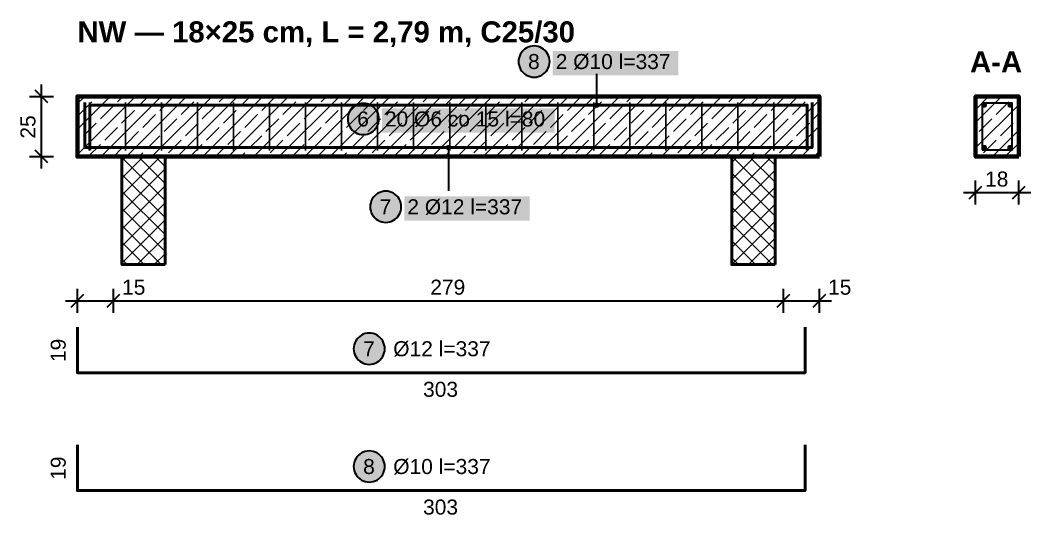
# Model space of a CAD drawing. Header units: metres. Extents: x 0.1 to 18.1, y -9.6 to -0.1.
# Drawn here: x 13.782 to 17.99, y -2.116 to -0.058 of the extents above; entities that cross this region are included whole.
import ezdxf

# ---------------------------------------------------------------- set-up
doc = ezdxf.new("R2010")
doc.units = ezdxf.units.M
for name, color, linetype, lineweight in [('A-KRESKOWANIE', 8, 'Continuous', 18), ('A-MASKA', 7, 'Continuous', 18), ('A-OPISY', 2, 'Continuous', 25), ('K-KONSTR', 7, 'Continuous', 50), ('K-WYMIARY', 1, 'Continuous', 25), ('K-ZBROJENIE', 1, 'Continuous', 100), ('K-ZBROJENIE-OPIS', 2, 'Continuous', 25)]:
    doc.layers.add(name, color=color, linetype=linetype, lineweight=lineweight)
doc.styles.add('PL_ARIAL', font='arial.ttf')
doc.styles.add('PL_ARIAL_B', font='arialbd.ttf')

msp = doc.modelspace()

# ---------------------------------------------------------------- hatches: boundary and pattern name
at = {"layer": 'A-MASKA', "true_color": 0xffffff}
for points in [[(15.9992, -0.2873), (16.5218, -0.2873), (16.5218, -0.186), (15.9992, -0.186)], [(15.2878, -0.5262), (16.0072, -0.5262), (16.0072, -0.425), (15.2878, -0.425)], [(15.3812, -0.8917), (15.9038, -0.8917), (15.9038, -0.7905), (15.3812, -0.7905)]]:
    msp.add_hatch(color=7, dxfattribs=at).paths.add_polyline_path(points)
at = {"layer": 'K-ZBROJENIE', "true_color": 0x000000}
for points in [[(17.8072, -0.411), (17.8072, -0.4121), (17.807, -0.4132), (17.8068, -0.4143), (17.8064, -0.4153), (17.8059, -0.4163), (17.8054, -0.4173), (17.8047, -0.4181), (17.804, -0.419), (17.8031, -0.4197), (17.8023, -0.4204), (17.8013, -0.4209), (17.8003, -0.4214), (17.7993, -0.4218), (17.7982, -0.422), (17.7971, -0.4222), (17.796, -0.4223), (17.7949, -0.4222), (17.7938, -0.422), (17.7927, -0.4218), (17.7917, -0.4214), (17.7907, -0.4209), (17.7897, -0.4204), (17.7889, -0.4197), (17.788, -0.419), (17.7873, -0.4181), (17.7866, -0.4173), (17.7861, -0.4163), (17.7856, -0.4153), (17.7852, -0.4143), (17.785, -0.4132), (17.7848, -0.4121), (17.7847, -0.411), (17.7848, -0.4099), (17.785, -0.4088), (17.7852, -0.4077), (17.7856, -0.4067), (17.7861, -0.4057), (17.7866, -0.4047), (17.7873, -0.4039), (17.788, -0.403), (17.7889, -0.4023), (17.7897, -0.4016), (17.7907, -0.4011), (17.7917, -0.4006), (17.7927, -0.4002), (17.7938, -0.4), (17.7949, -0.3998), (17.796, -0.3998), (17.7971, -0.3998), (17.7982, -0.4), (17.7993, -0.4002), (17.8003, -0.4006), (17.8013, -0.4011), (17.8023, -0.4016), (17.8031, -0.4023), (17.804, -0.403), (17.8047, -0.4039), (17.8054, -0.4047), (17.8059, -0.4057), (17.8064, -0.4067), (17.8068, -0.4077), (17.807, -0.4088), (17.8072, -0.4099)], [(17.9153, -0.411), (17.9152, -0.4121), (17.915, -0.4132), (17.9148, -0.4143), (17.9144, -0.4153), (17.9139, -0.4163), (17.9134, -0.4173), (17.9127, -0.4181), (17.912, -0.419), (17.9111, -0.4197), (17.9103, -0.4204), (17.9093, -0.4209), (17.9083, -0.4214), (17.9073, -0.4218), (17.9062, -0.422), (17.9051, -0.4222), (17.904, -0.4223), (17.9029, -0.4222), (17.9018, -0.422), (17.9007, -0.4218), (17.8997, -0.4214), (17.8987, -0.4209), (17.8977, -0.4204), (17.8969, -0.4197), (17.896, -0.419), (17.8953, -0.4181), (17.8946, -0.4173), (17.8941, -0.4163), (17.8936, -0.4153), (17.8932, -0.4143), (17.893, -0.4132), (17.8928, -0.4121), (17.8928, -0.411), (17.8928, -0.4099), (17.893, -0.4088), (17.8932, -0.4077), (17.8936, -0.4067), (17.8941, -0.4057), (17.8946, -0.4047), (17.8953, -0.4039), (17.896, -0.403), (17.8969, -0.4023), (17.8977, -0.4016), (17.8987, -0.4011), (17.8997, -0.4006), (17.9007, -0.4002), (17.9018, -0.4), (17.9029, -0.3998), (17.904, -0.3998), (17.9051, -0.3998), (17.9062, -0.4), (17.9073, -0.4002), (17.9083, -0.4006), (17.9093, -0.4011), (17.9103, -0.4016), (17.9111, -0.4023), (17.912, -0.403), (17.9127, -0.4039), (17.9134, -0.4047), (17.9139, -0.4057), (17.9144, -0.4067), (17.9148, -0.4077), (17.915, -0.4088), (17.9152, -0.4099)], [(17.8083, -0.588), (17.8082, -0.5891), (17.808, -0.5902), (17.8078, -0.5913), (17.8074, -0.5923), (17.8069, -0.5933), (17.8064, -0.5943), (17.8057, -0.5951), (17.805, -0.596), (17.8041, -0.5967), (17.8033, -0.5974), (17.8023, -0.5979), (17.8013, -0.5984), (17.8003, -0.5988), (17.7992, -0.599), (17.7981, -0.5992), (17.797, -0.5992), (17.7959, -0.5992), (17.7948, -0.599), (17.7937, -0.5988), (17.7927, -0.5984), (17.7917, -0.5979), (17.7907, -0.5974), (17.7899, -0.5967), (17.789, -0.596), (17.7883, -0.5951), (17.7876, -0.5943), (17.7871, -0.5933), (17.7866, -0.5923), (17.7862, -0.5913), (17.786, -0.5902), (17.7858, -0.5891), (17.7858, -0.588), (17.7858, -0.5869), (17.786, -0.5858), (17.7862, -0.5847), (17.7866, -0.5837), (17.7871, -0.5827), (17.7876, -0.5817), (17.7883, -0.5809), (17.789, -0.58), (17.7899, -0.5793), (17.7907, -0.5786), (17.7917, -0.5781), (17.7927, -0.5776), (17.7937, -0.5772), (17.7948, -0.577), (17.7959, -0.5768), (17.797, -0.5767), (17.7981, -0.5768), (17.7992, -0.577), (17.8003, -0.5772), (17.8013, -0.5776), (17.8023, -0.5781), (17.8033, -0.5786), (17.8041, -0.5793), (17.805, -0.58), (17.8057, -0.5809), (17.8064, -0.5817), (17.8069, -0.5827), (17.8074, -0.5837), (17.8078, -0.5847), (17.808, -0.5858), (17.8082, -0.5869)], [(17.9143, -0.588), (17.9142, -0.5891), (17.914, -0.5902), (17.9138, -0.5913), (17.9134, -0.5923), (17.9129, -0.5933), (17.9124, -0.5943), (17.9117, -0.5951), (17.911, -0.596), (17.9101, -0.5967), (17.9093, -0.5974), (17.9083, -0.5979), (17.9073, -0.5984), (17.9063, -0.5988), (17.9052, -0.599), (17.9041, -0.5992), (17.903, -0.5992), (17.9019, -0.5992), (17.9008, -0.599), (17.8997, -0.5988), (17.8987, -0.5984), (17.8977, -0.5979), (17.8967, -0.5974), (17.8959, -0.5967), (17.895, -0.596), (17.8943, -0.5951), (17.8936, -0.5943), (17.8931, -0.5933), (17.8926, -0.5923), (17.8922, -0.5913), (17.892, -0.5902), (17.8918, -0.5891), (17.8918, -0.588), (17.8918, -0.5869), (17.892, -0.5858), (17.8922, -0.5847), (17.8926, -0.5837), (17.8931, -0.5827), (17.8936, -0.5817), (17.8943, -0.5809), (17.895, -0.58), (17.8959, -0.5793), (17.8967, -0.5786), (17.8977, -0.5781), (17.8987, -0.5776), (17.8997, -0.5772), (17.9008, -0.577), (17.9019, -0.5768), (17.903, -0.5767), (17.9041, -0.5768), (17.9052, -0.577), (17.9063, -0.5772), (17.9073, -0.5776), (17.9083, -0.5781), (17.9093, -0.5786), (17.9101, -0.5793), (17.911, -0.58), (17.9117, -0.5809), (17.9124, -0.5817), (17.9129, -0.5827), (17.9134, -0.5837), (17.9138, -0.5847), (17.914, -0.5858), (17.9142, -0.5869)]]:
    msp.add_hatch(color=7, dxfattribs=at).paths.add_polyline_path(points)
at = {"layer": 'K-ZBROJENIE-OPIS', "true_color": 0xffffff}
for points in [[(15.9867, -0.2298), (15.9862, -0.2213), (15.9845, -0.2129), (15.9818, -0.2049), (15.978, -0.1973), (15.9733, -0.1902), (15.9677, -0.1838), (15.9613, -0.1782), (15.9542, -0.1735), (15.9466, -0.1697), (15.9386, -0.167), (15.9302, -0.1653), (15.9217, -0.1648), (15.9133, -0.1653), (15.9049, -0.167), (15.8969, -0.1697), (15.8892, -0.1735), (15.8822, -0.1782), (15.8758, -0.1838), (15.8702, -0.1902), (15.8655, -0.1973), (15.8617, -0.2049), (15.859, -0.2129), (15.8573, -0.2213), (15.8567, -0.2298), (15.8573, -0.2382), (15.859, -0.2466), (15.8617, -0.2546), (15.8655, -0.2623), (15.8702, -0.2693), (15.8758, -0.2757), (15.8822, -0.2813), (15.8892, -0.286), (15.8969, -0.2898), (15.9049, -0.2925), (15.9133, -0.2942), (15.9217, -0.2948), (15.9302, -0.2942), (15.9386, -0.2925), (15.9466, -0.2898), (15.9542, -0.286), (15.9613, -0.2813), (15.9677, -0.2757), (15.9733, -0.2693), (15.978, -0.2623), (15.9818, -0.2546), (15.9845, -0.2466), (15.9862, -0.2382)], [(15.2753, -0.4688), (15.2747, -0.4603), (15.2731, -0.4519), (15.2703, -0.4439), (15.2666, -0.4363), (15.2618, -0.4292), (15.2562, -0.4228), (15.2498, -0.4172), (15.2428, -0.4125), (15.2352, -0.4087), (15.2271, -0.406), (15.2188, -0.4043), (15.2103, -0.4037), (15.2018, -0.4043), (15.1935, -0.406), (15.1854, -0.4087), (15.1778, -0.4125), (15.1707, -0.4172), (15.1643, -0.4228), (15.1587, -0.4292), (15.154, -0.4363), (15.1502, -0.4439), (15.1475, -0.4519), (15.1458, -0.4603), (15.1453, -0.4688), (15.1458, -0.4772), (15.1475, -0.4856), (15.1502, -0.4936), (15.154, -0.5012), (15.1587, -0.5083), (15.1643, -0.5147), (15.1707, -0.5203), (15.1778, -0.525), (15.1854, -0.5288), (15.1935, -0.5315), (15.2018, -0.5332), (15.2103, -0.5337), (15.2188, -0.5332), (15.2271, -0.5315), (15.2352, -0.5288), (15.2428, -0.525), (15.2498, -0.5203), (15.2562, -0.5147), (15.2618, -0.5083), (15.2666, -0.5012), (15.2703, -0.4936), (15.2731, -0.4856), (15.2747, -0.4772)], [(15.3687, -0.8342), (15.3682, -0.8258), (15.3665, -0.8174), (15.3638, -0.8094), (15.36, -0.8017), (15.3553, -0.7947), (15.3497, -0.7883), (15.3433, -0.7827), (15.3362, -0.778), (15.3286, -0.7742), (15.3206, -0.7715), (15.3122, -0.7698), (15.3037, -0.7692), (15.2953, -0.7698), (15.2869, -0.7715), (15.2789, -0.7742), (15.2712, -0.778), (15.2642, -0.7827), (15.2578, -0.7883), (15.2522, -0.7947), (15.2475, -0.8017), (15.2437, -0.8094), (15.241, -0.8174), (15.2393, -0.8258), (15.2387, -0.8342), (15.2393, -0.8427), (15.241, -0.8511), (15.2437, -0.8591), (15.2475, -0.8667), (15.2522, -0.8738), (15.2578, -0.8802), (15.2642, -0.8858), (15.2712, -0.8905), (15.2789, -0.8943), (15.2869, -0.897), (15.2953, -0.8987), (15.3037, -0.8992), (15.3122, -0.8987), (15.3206, -0.897), (15.3286, -0.8943), (15.3362, -0.8905), (15.3433, -0.8858), (15.3497, -0.8802), (15.3553, -0.8738), (15.36, -0.8667), (15.3638, -0.8591), (15.3665, -0.8511), (15.3682, -0.8427)], [(15.3, -1.425), (15.2994, -1.4165), (15.2978, -1.4082), (15.2951, -1.4001), (15.2913, -1.3925), (15.2866, -1.3854), (15.281, -1.379), (15.2746, -1.3734), (15.2675, -1.3687), (15.2599, -1.3649), (15.2518, -1.3622), (15.2435, -1.3606), (15.235, -1.36), (15.2265, -1.3606), (15.2182, -1.3622), (15.2101, -1.3649), (15.2025, -1.3687), (15.1954, -1.3734), (15.189, -1.379), (15.1834, -1.3854), (15.1787, -1.3925), (15.1749, -1.4001), (15.1722, -1.4082), (15.1706, -1.4165), (15.17, -1.425), (15.1706, -1.4335), (15.1722, -1.4418), (15.1749, -1.4499), (15.1787, -1.4575), (15.1834, -1.4646), (15.189, -1.471), (15.1954, -1.4766), (15.2025, -1.4813), (15.2101, -1.4851), (15.2182, -1.4878), (15.2265, -1.4894), (15.235, -1.49), (15.2435, -1.4894), (15.2518, -1.4878), (15.2599, -1.4851), (15.2675, -1.4813), (15.2746, -1.4766), (15.281, -1.471), (15.2866, -1.4646), (15.2913, -1.4575), (15.2951, -1.4499), (15.2978, -1.4418), (15.2994, -1.4335)], [(15.3, -1.915), (15.2994, -1.9065), (15.2978, -1.8982), (15.2951, -1.8901), (15.2913, -1.8825), (15.2866, -1.8754), (15.281, -1.869), (15.2746, -1.8634), (15.2675, -1.8587), (15.2599, -1.8549), (15.2518, -1.8522), (15.2435, -1.8506), (15.235, -1.85), (15.2265, -1.8506), (15.2182, -1.8522), (15.2101, -1.8549), (15.2025, -1.8587), (15.1954, -1.8634), (15.189, -1.869), (15.1834, -1.8754), (15.1787, -1.8825), (15.1749, -1.8901), (15.1722, -1.8982), (15.1706, -1.9065), (15.17, -1.915), (15.1706, -1.9235), (15.1722, -1.9318), (15.1749, -1.9399), (15.1787, -1.9475), (15.1834, -1.9546), (15.189, -1.961), (15.1954, -1.9666), (15.2025, -1.9713), (15.2101, -1.9751), (15.2182, -1.9778), (15.2265, -1.9794), (15.235, -1.98), (15.2435, -1.9794), (15.2518, -1.9778), (15.2599, -1.9751), (15.2675, -1.9713), (15.2746, -1.9666), (15.281, -1.961), (15.2866, -1.9546), (15.2913, -1.9475), (15.2951, -1.9399), (15.2978, -1.9318), (15.2994, -1.9235)]]:
    msp.add_hatch(color=7, dxfattribs=at).paths.add_polyline_path(points)
at = {"layer": 'K-ZBROJENIE-OPIS', "true_color": 0x000000}
for points in [[(16.1943, -0.411), (16.1939, -0.4081), (16.1927, -0.4054), (16.191, -0.403), (16.1886, -0.4013), (16.1859, -0.4001), (16.183, -0.3998), (16.1801, -0.4001), (16.1774, -0.4013), (16.175, -0.403), (16.1733, -0.4054), (16.1721, -0.4081), (16.1717, -0.411), (16.1721, -0.4139), (16.1733, -0.4166), (16.175, -0.419), (16.1774, -0.4207), (16.1801, -0.4219), (16.183, -0.4223), (16.1859, -0.4219), (16.1886, -0.4207), (16.191, -0.419), (16.1927, -0.4166), (16.1939, -0.4139)], [(15.5762, -0.588), (15.5759, -0.5851), (15.5747, -0.5824), (15.573, -0.58), (15.5706, -0.5783), (15.5679, -0.5771), (15.565, -0.5767), (15.5621, -0.5771), (15.5594, -0.5783), (15.557, -0.58), (15.5553, -0.5824), (15.5541, -0.5851), (15.5537, -0.588), (15.5541, -0.5909), (15.5553, -0.5936), (15.557, -0.596), (15.5594, -0.5977), (15.5621, -0.5989), (15.565, -0.5992), (15.5679, -0.5989), (15.5706, -0.5977), (15.573, -0.596), (15.5747, -0.5936), (15.5759, -0.5909)]]:
    msp.add_hatch(color=7, dxfattribs=at).paths.add_polyline_path(points)

# ---------------------------------------------------------------- linework, layer by layer
at = {"layer": 'A-KRESKOWANIE', "lineweight": 25, "ltscale": 0.025}
for points in [[(14.02, -0.6171), (14.2621, -0.375)], [(14.02, -0.511), (14.156, -0.375)], [(14.02, -0.405), (14.05, -0.375)], [(14.0979, -0.3801), (14.103, -0.375)], [(14.1182, -0.625), (14.3682, -0.375)], [(14.1863, -0.3977), (14.2091, -0.375)], [(14.2242, -0.625), (14.4742, -0.375)], [(14.2747, -0.4154), (14.3151, -0.375)], [(14.3303, -0.625), (14.5803, -0.375)], [(14.4364, -0.625), (14.6864, -0.375)], [(14.5222, -0.3801), (14.5273, -0.375)], [(14.5424, -0.625), (14.7924, -0.375)], [(14.6106, -0.3977), (14.6333, -0.375)], [(14.6485, -0.625), (14.8985, -0.375)], [(14.699, -0.4154), (14.7394, -0.375)], [(14.7546, -0.625), (15.0046, -0.375)], [(14.8606, -0.625), (15.1106, -0.375)], [(14.9465, -0.3801), (14.9515, -0.375)], [(14.9667, -0.625), (15.2167, -0.375)], [(15.0349, -0.3977), (15.0576, -0.375)], [(15.0728, -0.625), (15.3228, -0.375)], [(15.1232, -0.4154), (15.1637, -0.375)], [(15.1788, -0.625), (15.4288, -0.375)], [(15.2849, -0.625), (15.5349, -0.375)], [(15.3707, -0.3801), (15.3758, -0.375)], [(15.391, -0.625), (15.641, -0.375)], [(15.4591, -0.3977), (15.4819, -0.375)], [(15.497, -0.625), (15.747, -0.375)], [(15.5475, -0.4154), (15.5879, -0.375)], [(15.6031, -0.625), (15.8531, -0.375)], [(15.7092, -0.625), (15.9592, -0.375)], [(15.795, -0.3801), (15.8001, -0.375)], [(15.8152, -0.625), (16.0652, -0.375)], [(15.8834, -0.3977), (15.9061, -0.375)], [(15.9213, -0.625), (16.1713, -0.375)], [(15.9718, -0.4154), (16.0122, -0.375)], [(16.0274, -0.625), (16.2774, -0.375)], [(16.1334, -0.625), (16.3834, -0.375)], [(16.2193, -0.3801), (16.2243, -0.375)], [(16.2395, -0.625), (16.4895, -0.375)], [(16.3077, -0.3977), (16.3304, -0.375)], [(16.3456, -0.625), (16.5956, -0.375)], [(16.396, -0.4154), (16.4365, -0.375)], [(16.4516, -0.625), (16.7016, -0.375)], [(16.5577, -0.625), (16.8077, -0.375)], [(16.6435, -0.3801), (16.6486, -0.375)], [(16.6638, -0.625), (16.9138, -0.375)], [(16.7319, -0.3977), (16.7547, -0.375)], [(16.7698, -0.625), (17.0198, -0.375)], [(16.8203, -0.4154), (16.8607, -0.375)], [(17.0678, -0.3801), (17.0729, -0.375)], [(17.76, -0.4834), (17.8684, -0.375)], [(17.76, -0.3773), (17.7623, -0.375)], [(17.9163, -0.3801), (17.9214, -0.375)], [(14.0272, -0.4508), (14.0803, -0.3977)], [(14.1156, -0.4685), (14.1687, -0.4154)], [(14.3631, -0.4331), (14.4161, -0.3801)], [(14.4515, -0.4508), (14.5045, -0.3977)], [(14.5399, -0.4685), (14.5929, -0.4154)], [(14.7874, -0.4331), (14.8404, -0.3801)], [(14.8758, -0.4508), (14.9288, -0.3977)], [(14.9641, -0.4685), (15.0172, -0.4154)], [(15.2116, -0.4331), (15.2647, -0.3801)], [(15.3, -0.4508), (15.3531, -0.3977)], [(15.3884, -0.4685), (15.4414, -0.4154)], [(15.6359, -0.4331), (15.6889, -0.3801)], [(15.7243, -0.4508), (15.7773, -0.3977)], [(15.8127, -0.4685), (15.8657, -0.4154)], [(16.0602, -0.4331), (16.1132, -0.3801)], [(16.1486, -0.4508), (16.2016, -0.3977)], [(16.2369, -0.4685), (16.29, -0.4154)], [(16.4844, -0.4331), (16.5375, -0.3801)], [(16.5728, -0.4508), (16.6258, -0.3977)], [(16.6612, -0.4685), (16.7142, -0.4154)], [(16.8759, -0.625), (17.11, -0.3909)], [(16.9087, -0.4331), (16.9617, -0.3801)], [(16.9971, -0.4508), (17.0501, -0.3977)], [(17.76, -0.4303), (17.8103, -0.3801)], [(17.76, -0.5894), (17.94, -0.4094)], [(17.8456, -0.4508), (17.8986, -0.3977)], [(14.204, -0.4861), (14.257, -0.4331)], [(14.2924, -0.5038), (14.3454, -0.4508)], [(14.6283, -0.4861), (14.6813, -0.4331)], [(14.7167, -0.5038), (14.7697, -0.4508)], [(15.0525, -0.4861), (15.1056, -0.4331)], [(15.1409, -0.5038), (15.194, -0.4508)], [(15.4768, -0.4861), (15.5298, -0.4331)], [(15.5652, -0.5038), (15.6182, -0.4508)], [(15.9011, -0.4861), (15.9541, -0.4331)], [(15.9895, -0.5038), (16.0425, -0.4508)], [(16.3253, -0.4861), (16.3784, -0.4331)], [(16.4137, -0.5038), (16.4667, -0.4508)], [(16.7496, -0.4861), (16.8026, -0.4331)], [(16.838, -0.5038), (16.891, -0.4508)], [(17.0855, -0.4685), (17.11, -0.4439)], [(17.934, -0.4685), (17.94, -0.4625)], [(14.0449, -0.5392), (14.0979, -0.4861)], [(14.1333, -0.5568), (14.1863, -0.5038)], [(14.3808, -0.5215), (14.4338, -0.4685)], [(14.4692, -0.5392), (14.5222, -0.4861)], [(14.5576, -0.5568), (14.6106, -0.5038)], [(14.805, -0.5215), (14.8581, -0.4685)], [(14.8934, -0.5392), (14.9465, -0.4861)], [(14.9818, -0.5568), (15.0349, -0.5038)], [(15.2293, -0.5215), (15.2823, -0.4685)], [(15.3177, -0.5392), (15.3707, -0.4861)], [(15.4061, -0.5568), (15.4591, -0.5038)], [(15.6536, -0.5215), (15.7066, -0.4685)], [(15.742, -0.5392), (15.795, -0.4861)], [(15.8304, -0.5568), (15.8834, -0.5038)], [(16.0778, -0.5215), (16.1309, -0.4685)], [(16.1662, -0.5392), (16.2193, -0.4861)], [(16.2546, -0.5568), (16.3077, -0.5038)], [(16.5021, -0.5215), (16.5551, -0.4685)], [(16.5905, -0.5392), (16.6435, -0.4861)], [(16.6789, -0.5568), (16.7319, -0.5038)], [(16.9264, -0.5215), (16.9794, -0.4685)], [(16.982, -0.625), (17.11, -0.497)], [(17.0148, -0.5392), (17.0678, -0.4861)], [(17.7749, -0.5215), (17.8279, -0.4685)], [(17.8633, -0.5392), (17.9163, -0.4861)], [(14.2217, -0.5745), (14.2747, -0.5215)], [(14.3101, -0.5922), (14.3631, -0.5392)], [(14.6459, -0.5745), (14.699, -0.5215)], [(14.7343, -0.5922), (14.7874, -0.5392)], [(15.0702, -0.5745), (15.1232, -0.5215)], [(15.1586, -0.5922), (15.2116, -0.5392)], [(15.4945, -0.5745), (15.5475, -0.5215)], [(15.5829, -0.5922), (15.6359, -0.5392)], [(15.9187, -0.5745), (15.9718, -0.5215)], [(16.0071, -0.5922), (16.0602, -0.5392)], [(16.343, -0.5745), (16.396, -0.5215)], [(16.4314, -0.5922), (16.4844, -0.5392)], [(16.7673, -0.5745), (16.8203, -0.5215)], [(16.8557, -0.5922), (16.9087, -0.5392)], [(17.8305, -0.625), (17.94, -0.5155)], [(14.02, -0.5641), (14.0272, -0.5568)], [(14.0651, -0.625), (14.1156, -0.5745)], [(14.3985, -0.6099), (14.4515, -0.5568)], [(14.4894, -0.625), (14.5399, -0.5745)], [(14.8227, -0.6099), (14.8758, -0.5568)], [(14.9137, -0.625), (14.9641, -0.5745)], [(15.247, -0.6099), (15.3, -0.5568)], [(15.3379, -0.625), (15.3884, -0.5745)], [(15.6713, -0.6099), (15.7243, -0.5568)], [(15.7622, -0.625), (15.8127, -0.5745)], [(16.0955, -0.6099), (16.1486, -0.5568)], [(16.1865, -0.625), (16.2369, -0.5745)], [(16.5198, -0.6099), (16.5728, -0.5568)], [(16.6107, -0.625), (16.6612, -0.5745)], [(16.944, -0.6099), (16.9971, -0.5568)], [(17.035, -0.625), (17.0855, -0.5745)], [(17.1031, -0.5568), (17.11, -0.55)], [(17.7926, -0.6099), (17.8456, -0.5568)], [(17.8835, -0.625), (17.934, -0.5745)], [(14.1712, -0.625), (14.204, -0.5922)], [(14.205, -0.7857), (14.3657, -0.625)], [(14.205, -0.715), (14.295, -0.625)], [(14.205, -0.6442), (14.2242, -0.625)], [(14.385, -0.8085), (14.205, -0.6285)], [(14.385, -0.7378), (14.2722, -0.625)], [(14.2773, -0.625), (14.2924, -0.6099)], [(14.385, -0.6671), (14.3429, -0.625)], [(14.5955, -0.625), (14.6283, -0.5922)], [(14.7015, -0.625), (14.7167, -0.6099)], [(15.0197, -0.625), (15.0525, -0.5922)], [(15.1258, -0.625), (15.1409, -0.6099)], [(15.444, -0.625), (15.4768, -0.5922)], [(15.5501, -0.625), (15.5652, -0.6099)], [(15.8683, -0.625), (15.9011, -0.5922)], [(15.9743, -0.625), (15.9895, -0.6099)], [(16.2925, -0.625), (16.3253, -0.5922)], [(16.3986, -0.625), (16.4137, -0.6099)], [(16.7168, -0.625), (16.7496, -0.5922)], [(16.745, -0.7912), (16.9112, -0.625)], [(16.745, -0.7205), (16.8405, -0.625)], [(16.745, -0.6498), (16.7698, -0.625)], [(16.925, -0.803), (16.747, -0.625)], [(16.925, -0.7323), (16.8177, -0.625)], [(16.8229, -0.625), (16.838, -0.6099)], [(16.925, -0.6615), (16.8885, -0.625)], [(17.088, -0.625), (17.11, -0.603)], [(17.9366, -0.625), (17.94, -0.6216)], [(14.205, -0.8564), (14.385, -0.6764)], [(14.385, -0.8793), (14.205, -0.6993)], [(16.745, -0.862), (16.925, -0.682)], [(16.925, -0.8737), (16.745, -0.6937)], [(14.205, -0.9271), (14.385, -0.7471)], [(16.745, -0.9327), (16.925, -0.7527)], [(14.385, -0.95), (14.205, -0.77)], [(16.925, -0.9444), (16.745, -0.7644)], [(14.205, -0.9978), (14.385, -0.8178)], [(14.385, -1.0207), (14.205, -0.8407)], [(16.745, -1.0034), (16.925, -0.8234)], [(16.925, -1.0151), (16.745, -0.8351)], [(14.205, -1.0685), (14.385, -0.8885)], [(14.3686, -1.075), (14.205, -0.9114)], [(16.745, -1.0741), (16.925, -0.8941)], [(16.9142, -1.075), (16.745, -0.9058)], [(14.2692, -1.075), (14.385, -0.9592)], [(16.8148, -1.075), (16.925, -0.9648)], [(14.2979, -1.075), (14.205, -0.9821)], [(16.8435, -1.075), (16.745, -0.9765)], [(14.3399, -1.075), (14.385, -1.0299)], [(16.7728, -1.075), (16.745, -1.0472)], [(16.8855, -1.075), (16.925, -1.0355)], [(14.2272, -1.075), (14.205, -1.0528)]]:
    msp.add_lwpolyline(points, dxfattribs=at)
at = {"layer": 'K-KONSTR', "lineweight": 70, "ltscale": 0.025}
for points in [[(17.11, -0.625), (17.11, -0.375), (14.02, -0.375), (14.02, -0.625)], [(17.94, -0.625), (17.94, -0.375), (17.76, -0.375), (17.76, -0.625)]]:
    msp.add_lwpolyline(points, close=True, dxfattribs=at)
at = {"layer": 'K-KONSTR', "lineweight": 50, "ltscale": 0.025}
for points in [[(14.385, -1.075), (14.385, -0.625), (14.205, -0.625), (14.205, -1.075)], [(16.925, -1.075), (16.925, -0.625), (16.745, -0.625), (16.745, -1.075)]]:
    msp.add_lwpolyline(points, close=True, dxfattribs=at)
at = {"layer": 'K-WYMIARY', "lineweight": 35, "ltscale": 0.025}
for points in [[(13.87, -0.675), (13.87, -0.325)], [(13.82, -0.375), (13.92, -0.375)], [(13.8965, -0.4015), (13.8435, -0.3485)], [(13.82, -0.625), (13.92, -0.625)], [(13.8965, -0.6515), (13.8435, -0.5985)], [(17.7335, -0.8015), (17.7865, -0.7485)], [(17.76, -0.825), (17.76, -0.725)], [(17.9135, -0.8015), (17.9665, -0.7485)], [(17.94, -0.825), (17.94, -0.725)], [(17.71, -0.775), (17.99, -0.775)], [(14.02, -1.275), (14.02, -1.175)], [(14.17, -1.275), (14.17, -1.175)], [(16.96, -1.275), (16.96, -1.175)], [(17.11, -1.275), (17.11, -1.175)], [(13.9935, -1.2515), (14.0465, -1.1985)], [(14.1435, -1.2515), (14.1965, -1.1985)], [(16.9335, -1.2515), (16.9865, -1.1985)], [(17.0835, -1.2515), (17.1365, -1.1985)], [(13.97, -1.225), (17.16, -1.225)]]:
    msp.add_lwpolyline(points, dxfattribs=at)
at = {"layer": 'K-ZBROJENIE', "lineweight": 50, "ltscale": 0.025}
for points in [[(14.051, -0.4), (14.051, -0.588), (17.079, -0.588), (17.079, -0.4)], [(14.071, -0.599), (14.071, -0.411), (17.059, -0.411), (17.059, -0.599)], [(14.02, -1.335), (14.02, -1.525), (17.05, -1.525), (17.05, -1.335)], [(14.02, -1.825), (14.02, -2.015), (17.05, -2.015), (17.05, -1.825)]]:
    msp.add_lwpolyline(points, dxfattribs=at)
at = {"layer": 'K-ZBROJENIE', "lineweight": 25, "ltscale": 0.025}
for points in [[(14.07, -0.6), (14.07, -0.4)], [(14.22, -0.6), (14.22, -0.4)], [(14.37, -0.6), (14.37, -0.4)], [(14.52, -0.6), (14.52, -0.4)], [(14.67, -0.6), (14.67, -0.4)], [(14.82, -0.6), (14.82, -0.4)], [(14.97, -0.6), (14.97, -0.4)], [(15.12, -0.6), (15.12, -0.4)], [(15.27, -0.6), (15.27, -0.4)], [(15.42, -0.6), (15.42, -0.4)], [(15.57, -0.6), (15.57, -0.4)], [(15.72, -0.6), (15.72, -0.4)], [(15.87, -0.6), (15.87, -0.4)], [(16.02, -0.6), (16.02, -0.4)], [(16.17, -0.6), (16.17, -0.4)], [(16.32, -0.6), (16.32, -0.4)], [(16.47, -0.6), (16.47, -0.4)], [(16.62, -0.6), (16.62, -0.4)], [(16.77, -0.6), (16.77, -0.4)], [(16.92, -0.6), (16.92, -0.4)]]:
    msp.add_lwpolyline(points, dxfattribs=at)
at = {"layer": 'K-ZBROJENIE', "lineweight": 35, "ltscale": 0.025}
msp.add_lwpolyline([(17.788, -0.597), (17.912, -0.597), (17.912, -0.403), (17.788, -0.403)], close=True, dxfattribs=at)
at = {"layer": 'K-ZBROJENIE-OPIS', "lineweight": 35, "ltscale": 0.025}
for points in [[(15.9867, -0.2298), (15.9862, -0.2213), (15.9845, -0.2129), (15.9818, -0.2049), (15.978, -0.1973), (15.9733, -0.1902), (15.9677, -0.1838), (15.9613, -0.1782), (15.9542, -0.1735), (15.9466, -0.1697), (15.9386, -0.167), (15.9302, -0.1653), (15.9217, -0.1648), (15.9133, -0.1653), (15.9049, -0.167), (15.8969, -0.1697), (15.8892, -0.1735), (15.8822, -0.1782), (15.8758, -0.1838), (15.8702, -0.1902), (15.8655, -0.1973), (15.8617, -0.2049), (15.859, -0.2129), (15.8573, -0.2213), (15.8567, -0.2298), (15.8573, -0.2382), (15.859, -0.2466), (15.8617, -0.2546), (15.8655, -0.2623), (15.8702, -0.2693), (15.8758, -0.2757), (15.8822, -0.2813), (15.8892, -0.286), (15.8969, -0.2898), (15.9049, -0.2925), (15.9133, -0.2942), (15.9217, -0.2948), (15.9302, -0.2942), (15.9386, -0.2925), (15.9466, -0.2898), (15.9542, -0.286), (15.9613, -0.2813), (15.9677, -0.2757), (15.9733, -0.2693), (15.978, -0.2623), (15.9818, -0.2546), (15.9845, -0.2466), (15.9862, -0.2382)], [(15.2753, -0.4688), (15.2747, -0.4603), (15.2731, -0.4519), (15.2703, -0.4439), (15.2666, -0.4363), (15.2618, -0.4292), (15.2562, -0.4228), (15.2498, -0.4172), (15.2428, -0.4125), (15.2352, -0.4087), (15.2271, -0.406), (15.2188, -0.4043), (15.2103, -0.4037), (15.2018, -0.4043), (15.1935, -0.406), (15.1854, -0.4087), (15.1778, -0.4125), (15.1707, -0.4172), (15.1643, -0.4228), (15.1587, -0.4292), (15.154, -0.4363), (15.1502, -0.4439), (15.1475, -0.4519), (15.1458, -0.4603), (15.1453, -0.4688), (15.1458, -0.4772), (15.1475, -0.4856), (15.1502, -0.4936), (15.154, -0.5012), (15.1587, -0.5083), (15.1643, -0.5147), (15.1707, -0.5203), (15.1778, -0.525), (15.1854, -0.5288), (15.1935, -0.5315), (15.2018, -0.5332), (15.2103, -0.5337), (15.2188, -0.5332), (15.2271, -0.5315), (15.2352, -0.5288), (15.2428, -0.525), (15.2498, -0.5203), (15.2562, -0.5147), (15.2618, -0.5083), (15.2666, -0.5012), (15.2703, -0.4936), (15.2731, -0.4856), (15.2747, -0.4772)], [(15.3687, -0.8342), (15.3682, -0.8258), (15.3665, -0.8174), (15.3638, -0.8094), (15.36, -0.8017), (15.3553, -0.7947), (15.3497, -0.7883), (15.3433, -0.7827), (15.3362, -0.778), (15.3286, -0.7742), (15.3206, -0.7715), (15.3122, -0.7698), (15.3037, -0.7692), (15.2953, -0.7698), (15.2869, -0.7715), (15.2789, -0.7742), (15.2712, -0.778), (15.2642, -0.7827), (15.2578, -0.7883), (15.2522, -0.7947), (15.2475, -0.8017), (15.2437, -0.8094), (15.241, -0.8174), (15.2393, -0.8258), (15.2387, -0.8342), (15.2393, -0.8427), (15.241, -0.8511), (15.2437, -0.8591), (15.2475, -0.8667), (15.2522, -0.8738), (15.2578, -0.8802), (15.2642, -0.8858), (15.2712, -0.8905), (15.2789, -0.8943), (15.2869, -0.897), (15.2953, -0.8987), (15.3037, -0.8992), (15.3122, -0.8987), (15.3206, -0.897), (15.3286, -0.8943), (15.3362, -0.8905), (15.3433, -0.8858), (15.3497, -0.8802), (15.3553, -0.8738), (15.36, -0.8667), (15.3638, -0.8591), (15.3665, -0.8511), (15.3682, -0.8427)], [(15.3, -1.425), (15.2994, -1.4165), (15.2978, -1.4082), (15.2951, -1.4001), (15.2913, -1.3925), (15.2866, -1.3854), (15.281, -1.379), (15.2746, -1.3734), (15.2675, -1.3687), (15.2599, -1.3649), (15.2518, -1.3622), (15.2435, -1.3606), (15.235, -1.36), (15.2265, -1.3606), (15.2182, -1.3622), (15.2101, -1.3649), (15.2025, -1.3687), (15.1954, -1.3734), (15.189, -1.379), (15.1834, -1.3854), (15.1787, -1.3925), (15.1749, -1.4001), (15.1722, -1.4082), (15.1706, -1.4165), (15.17, -1.425), (15.1706, -1.4335), (15.1722, -1.4418), (15.1749, -1.4499), (15.1787, -1.4575), (15.1834, -1.4646), (15.189, -1.471), (15.1954, -1.4766), (15.2025, -1.4813), (15.2101, -1.4851), (15.2182, -1.4878), (15.2265, -1.4894), (15.235, -1.49), (15.2435, -1.4894), (15.2518, -1.4878), (15.2599, -1.4851), (15.2675, -1.4813), (15.2746, -1.4766), (15.281, -1.471), (15.2866, -1.4646), (15.2913, -1.4575), (15.2951, -1.4499), (15.2978, -1.4418), (15.2994, -1.4335)], [(15.3, -1.915), (15.2994, -1.9065), (15.2978, -1.8982), (15.2951, -1.8901), (15.2913, -1.8825), (15.2866, -1.8754), (15.281, -1.869), (15.2746, -1.8634), (15.2675, -1.8587), (15.2599, -1.8549), (15.2518, -1.8522), (15.2435, -1.8506), (15.235, -1.85), (15.2265, -1.8506), (15.2182, -1.8522), (15.2101, -1.8549), (15.2025, -1.8587), (15.1954, -1.8634), (15.189, -1.869), (15.1834, -1.8754), (15.1787, -1.8825), (15.1749, -1.8901), (15.1722, -1.8982), (15.1706, -1.9065), (15.17, -1.915), (15.1706, -1.9235), (15.1722, -1.9318), (15.1749, -1.9399), (15.1787, -1.9475), (15.1834, -1.9546), (15.189, -1.961), (15.1954, -1.9666), (15.2025, -1.9713), (15.2101, -1.9751), (15.2182, -1.9778), (15.2265, -1.9794), (15.235, -1.98), (15.2435, -1.9794), (15.2518, -1.9778), (15.2599, -1.9751), (15.2675, -1.9713), (15.2746, -1.9666), (15.281, -1.961), (15.2866, -1.9546), (15.2913, -1.9475), (15.2951, -1.9399), (15.2978, -1.9318), (15.2994, -1.9235)]]:
    msp.add_lwpolyline(points, close=True, dxfattribs=at)
for points in [[(16.183, -0.411), (16.183, -0.281)], [(15.565, -0.588), (15.565, -0.768)]]:
    msp.add_lwpolyline(points, dxfattribs=at)

# ---------------------------------------------------------------- texts
at = {"layer": 'A-OPISY', "style": 'PL_ARIAL_B'}
for s, p in [('NW — 18×25 cm, L = 2,79 m, C25/30', (14.02, -0.15)), ('A-A', (17.737, -0.275))]:
    msp.add_text(s, height=0.0875, dxfattribs=at).set_placement(p)
at = {"layer": 'K-WYMIARY', "style": 'PL_ARIAL'}
msp.add_text('25', height=0.0625, rotation=90, dxfattribs=at).set_placement((13.845, -0.5505))
for s, p in [('18', (17.7995, -0.75)), ('15', (14.2058, -1.2)), ('279', (15.4892, -1.2)), ('15', (17.1457, -1.2))]:
    msp.add_text(s, height=0.0625, dxfattribs=at).set_placement(p)
at = {"layer": 'K-ZBROJENIE-OPIS', "style": 'PL_ARIAL'}
for s, p in [('8', (15.8965, -0.261)), ('2 Ø10 l=337', (16.0117, -0.261)), ('6', (15.185, -0.5)), ('20 Ø6 co 15 l=80', (15.3003, -0.5)), ('7', (15.2785, -0.8655)), ('2 Ø12 l=337', (15.3937, -0.8655)), ('7', (15.2097, -1.4562)), ('Ø12 l=337', (15.335, -1.4562)), ('303', (15.4592, -1.625)), ('8', (15.2097, -1.9463)), ('Ø10 l=337', (15.335, -1.9463)), ('303', (15.4592, -2.115))]:
    msp.add_text(s, height=0.0625, dxfattribs=at).set_placement(p)
for p in [(13.9711, -1.4805), (13.9711, -1.9705)]:
    msp.add_text('19', height=0.0625, rotation=90, dxfattribs=at).set_placement(p)

doc.saveas('drawing.dxf')
